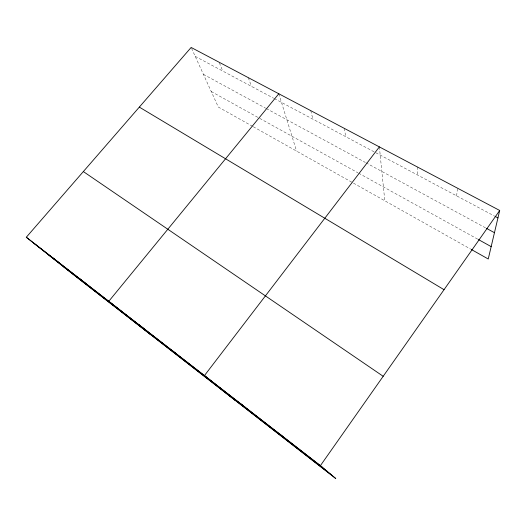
<?xml version="1.0" encoding="UTF-8"?>
<svg xmlns="http://www.w3.org/2000/svg" width="526" height="526" viewBox="0 0 526 526"><rect width="100%" height="100%" fill="white"/><g stroke="black" fill="none" stroke-linecap="round" stroke-linejoin="round"><path stroke-width="0.39" stroke-dasharray="2.63 1.97" d="M456.653 195.876L457.456 188.15M195.212 56.367L273.625 98.211M274.342 98.592L494.322 215.976M203.398 74.33L265.643 108.198M266.353 108.586L365.294 162.422M366.011 162.817L485.853 228.028M211.235 91.524L259.016 117.995M259.719 118.383L357.963 172.817M358.666 173.205L477.68 239.146M252.559 126.332L218.316 107.054L191.484 48.195M253.262 126.727L470.566 249.054M219.395 62.956L222.735 71.056M248.285 77.638L251.467 86.389M278.813 93.766L296.572 151.107M310.767 110.651L312.885 119.159M344.247 128.337L345.746 136.694M379.371 146.899L384.789 200.768M417.401 166.992L417.453 174.961"/><path stroke-width="0.79" d="M26.3 237.252L320.406 465.642L335.785 478.548L76.099 276.709L26.3 237.252L191.142 47.452L499.7 210.472L488.246 259.009L471.276 249.455M320.406 465.642L499.7 210.472M379.371 146.899L204.443 375.59L235.424 400.542M278.813 93.766L108.783 301.306L150.666 334.661M495.045 216.364L497.944 217.909M486.57 228.415L494.453 232.702M478.39 239.54L491.172 246.622M139.331 107.113L444.036 289.688M83.345 171.568L383.184 376.294M33.809 243.203L322.786 467.647M48.872 255.136L327.501 471.598M63.205 266.491L331.899 475.287M79.965 278.925L86.757 284.323M52.501 257.602L59.668 263.289M139.055 324.818L144.946 329.519M170.904 349.547L176.249 353.834M240.915 403.915L244.971 407.203M279.51 433.884L282.778 436.567"/></g></svg>
